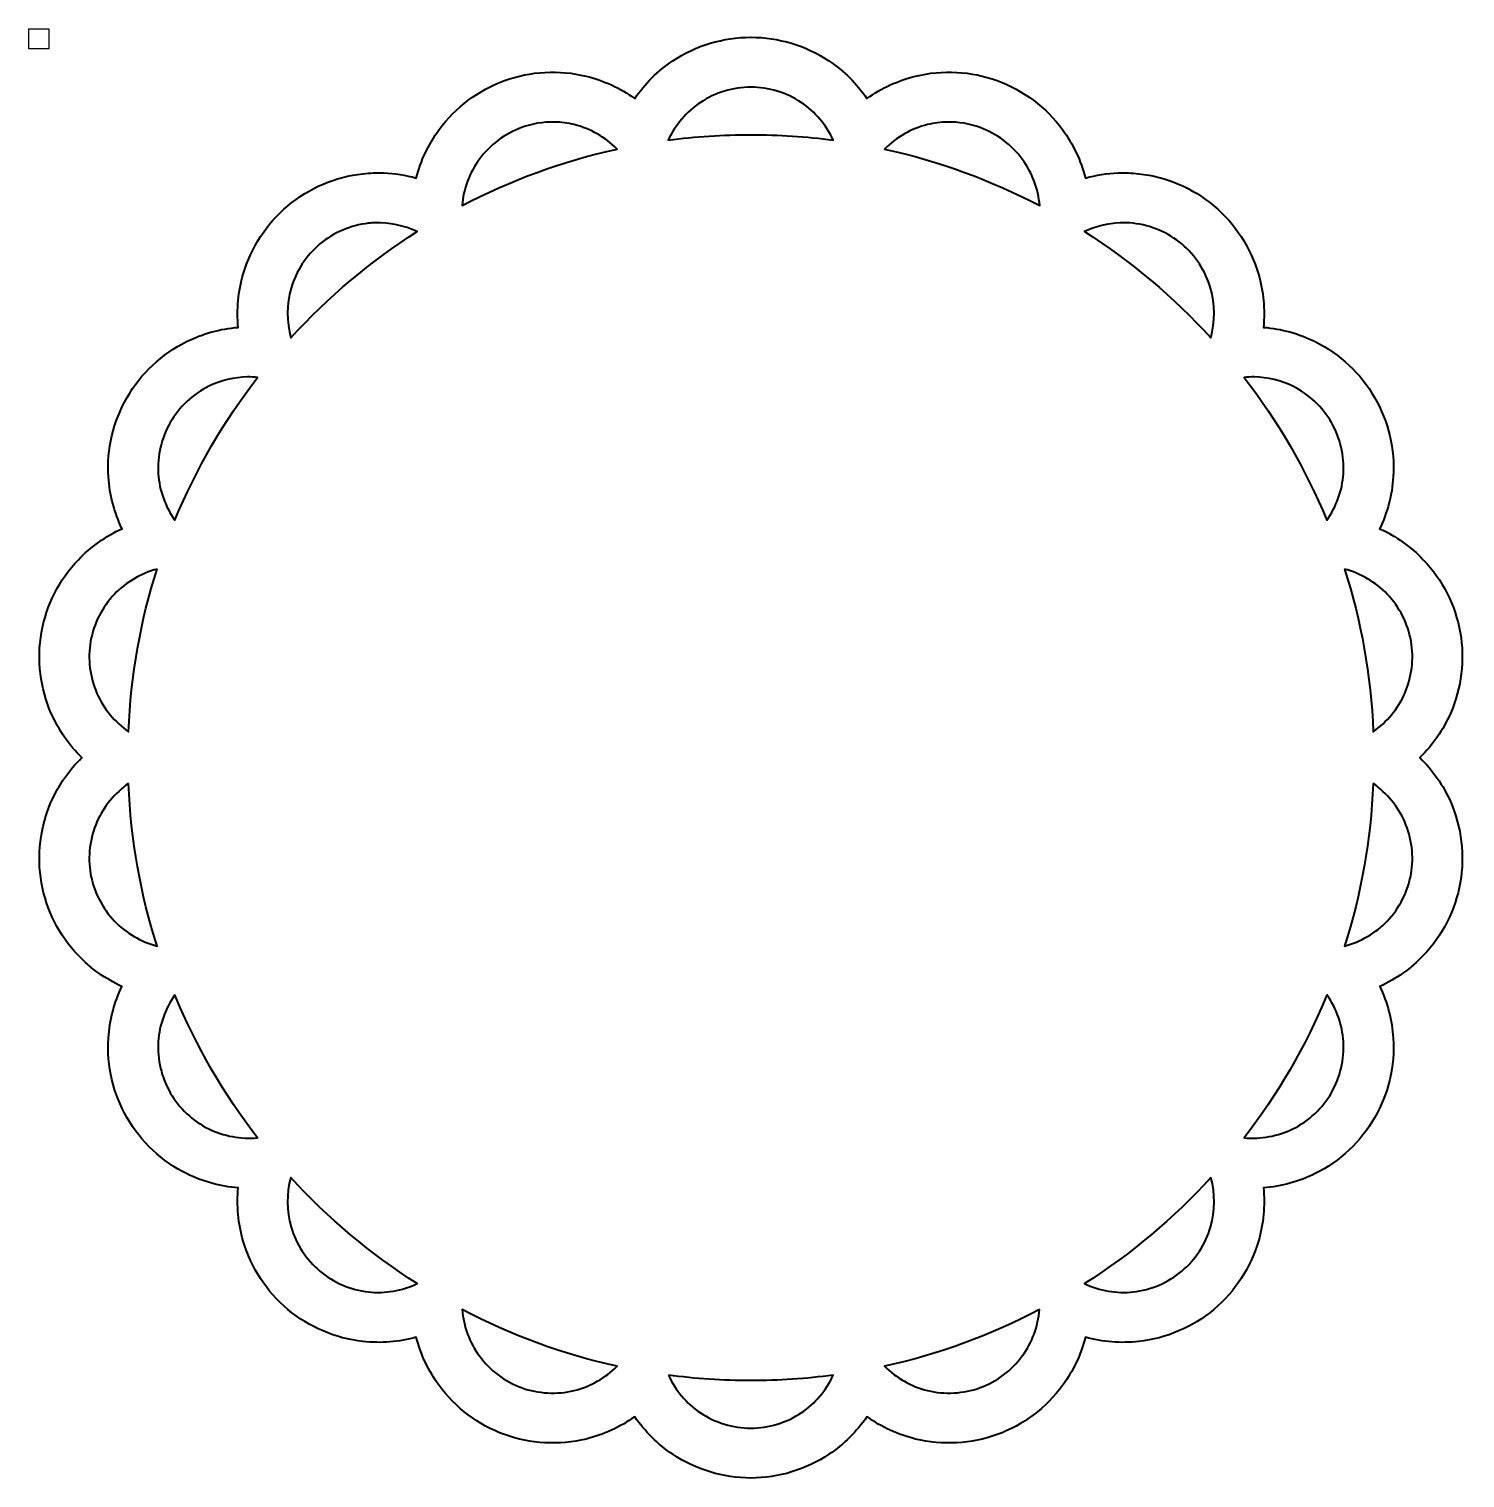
# Model space of a CAD drawing. Header units: centimetres. Extents: x -9.2 to 7.3, y -7.5 to 9.1.
import ezdxf

# ---------------------------------------------------------------- set-up
doc = ezdxf.new("R2010")
doc.units = ezdxf.units.CM
doc.header["$MEASUREMENT"] = 0
doc.header["$XCLIPFRAME"] = 0
doc.layers.add('Layer 1', color=7, linetype='Continuous')
picture_1 = doc.add_image_def('image1.jpg', size_in_pixel=(1171, 1186))

msp = doc.modelspace()

# ---------------------------------------------------------------- linework, layer by layer
at = {"layer": 'Layer 1', "lineweight": 40}
for points, knots in [([(-0.9165, 8.96139), (-1.23377, 8.96139), (-1.54584, 8.86722), (-1.80983, 8.69123), (-1.80983, 8.69123), (-1.98128, 8.57693), (-2.12843, 8.43032), (-2.24439, 8.26177), (-2.24439, 8.26177), (-2.41124, 8.3811), (-2.6006, 8.46776), (-2.80129, 8.51664), (-2.80129, 8.51664), (-2.95542, 8.55418), (-3.11429, 8.56864), (-3.27153, 8.55997), (-3.27153, 8.55997), (-3.42877, 8.5513), (-3.58505, 8.51992), (-3.73412, 8.46567), (-3.73412, 8.46567), (-4.03226, 8.35716), (-4.29302, 8.16062), (-4.48089, 7.90495), (-4.48089, 7.90495), (-4.60329, 7.73838), (-4.69241, 7.55049), (-4.74341, 7.35188), (-4.74341, 7.35188), (-4.8651, 7.38583), (-4.99064, 7.40575), (-5.1168, 7.4105), (-5.1168, 7.4105), (-5.19562, 7.41347), (-5.27372, 7.41031), (-5.35256, 7.40158), (-5.35256, 7.40158), (-5.66791, 7.36671), (-5.96843, 7.2385), (-6.21148, 7.03456), (-6.21148, 7.03456), (-6.45452, 6.83062), (-6.6334, 6.55788), (-6.7225, 6.25338), (-6.7225, 6.25338), (-6.78037, 6.0556), (-6.79839, 5.84814), (-6.77857, 5.64424), (-6.77857, 5.64424), (-6.98354, 5.62849), (-7.18438, 5.57284), (-7.36987, 5.48112), (-7.36987, 5.48112), (-7.65428, 5.3405), (-7.89174, 5.11743), (-8.05038, 4.84267), (-8.05038, 4.84267), (-8.20902, 4.5679), (-8.28362, 4.25067), (-8.2632, 3.93405), (-8.2632, 3.93405), (-8.24991, 3.7279), (-8.19638, 3.52652), (-8.10773, 3.34147), (-8.10773, 3.34147), (-8.29444, 3.25645), (-8.46472, 3.13643), (-8.60728, 2.9872), (-8.60728, 2.9872), (-8.82644, 2.75778), (-8.974, 2.4675), (-9.02909, 2.15504), (-9.02909, 2.15504), (-9.08418, 1.84259), (-9.04442, 1.51912), (-8.91695, 1.22858), (-8.91695, 1.22858), (-8.83385, 1.03917), (-8.71457, 0.86772), (-8.56778, 0.72393), (-8.56778, 0.72393), (-8.71429, 0.58027), (-8.83397, 0.40969), (-8.91695, 0.22056), (-8.91695, 0.22056), (-9.04443, -0.06998), (-9.08419, -0.39345), (-9.02909, -0.7059), (-9.02909, -0.7059), (-8.974, -1.01835), (-8.82644, -1.30991), (-8.60728, -1.53933), (-8.60728, -1.53933), (-8.46512, -1.68815), (-8.29511, -1.80772), (-8.10901, -1.89233), (-8.10901, -1.89233), (-8.19751, -2.07724), (-8.24993, -2.27896), (-8.26321, -2.48491), (-8.26321, -2.48491), (-8.28363, -2.80152), (-8.20903, -3.12004), (-8.05039, -3.3948), (-8.05039, -3.3948), (-7.89175, -3.66957), (-7.65429, -3.89263), (-7.36988, -4.03325), (-7.36988, -4.03325), (-7.18477, -4.12478), (-6.98323, -4.17948), (-6.77858, -4.19509), (-6.77858, -4.19509), (-6.7984, -4.39899), (-6.78038, -4.60646), (-6.72251, -4.80423), (-6.72251, -4.80423), (-6.63341, -5.10874), (-6.45454, -5.38147), (-6.21149, -5.58541), (-6.21149, -5.58541), (-5.96844, -5.78935), (-5.66792, -5.91755), (-5.35257, -5.95243), (-5.35257, -5.95243), (-5.14761, -5.97509), (-4.94066, -5.95767), (-4.74343, -5.90273), (-4.74343, -5.90273), (-4.69244, -6.10134), (-4.60331, -6.28923), (-4.48091, -6.4558), (-4.48091, -6.4558), (-4.29304, -6.71147), (-4.03227, -6.908), (-3.73414, -7.01652), (-3.73414, -7.01652), (-3.436, -7.12503), (-3.10957, -7.14258), (-2.80131, -7.06749), (-2.80131, -7.06749), (-2.60062, -7.0186), (-2.41127, -6.93195), (-2.24441, -6.81262), (-2.24441, -6.81262), (-2.12845, -6.98117), (-1.98131, -7.12778), (-1.80985, -7.24208), (-1.80985, -7.24208), (-1.54586, -7.41807), (-1.2338, -7.51352), (-0.91652, -7.51352), (-0.91652, -7.51352), (-0.59925, -7.51352), (-0.28718, -7.41807), (-0.02319, -7.24208), (-0.02319, -7.24208), (0.14826, -7.12778), (0.29541, -6.98117), (0.41137, -6.81262), (0.41137, -6.81262), (0.57822, -6.93195), (0.76758, -7.01861), (0.96827, -7.06749), (0.96827, -7.06749), (1.27653, -7.14258), (1.60296, -7.12503), (1.9011, -7.01652), (1.9011, -7.01652), (2.19924, -6.90801), (2.46, -6.71147), (2.64787, -6.4558), (2.64787, -6.4558), (2.77027, -6.28923), (2.85939, -6.10134), (2.91039, -5.90273), (2.91039, -5.90273), (3.10762, -5.95767), (3.31458, -5.97509), (3.51953, -5.95243), (3.51953, -5.95243), (3.83488, -5.91756), (4.1354, -5.78935), (4.37845, -5.58541), (4.37845, -5.58541), (4.62149, -5.38147), (4.80037, -5.10873), (4.88947, -4.80423), (4.88947, -4.80423), (4.94734, -4.60645), (4.96536, -4.39899), (4.94554, -4.19509), (4.94554, -4.19509), (5.1502, -4.17948), (5.35173, -4.12477), (5.53684, -4.03325), (5.53684, -4.03325), (5.82125, -3.89263), (6.05871, -3.66956), (6.21735, -3.3948), (6.21735, -3.3948), (6.37599, -3.12003), (6.45059, -2.80152), (6.43017, -2.48491), (6.43017, -2.48491), (6.41689, -2.27896), (6.36447, -2.07724), (6.27597, -1.89233), (6.27597, -1.89233), (6.46207, -1.80772), (6.63208, -1.68815), (6.77424, -1.53933), (6.77424, -1.53933), (6.9934, -1.30991), (7.14096, -1.01835), (7.19605, -0.7059), (7.19605, -0.7059), (7.25114, -0.39345), (7.21138, -0.06998), (7.08391, 0.22056), (7.08391, 0.22056), (7.00093, 0.40969), (6.88124, 0.58028), (6.73474, 0.72393), (6.73474, 0.72393), (6.88154, 0.86771), (7.00081, 1.03917), (7.08391, 1.22858), (7.08391, 1.22858), (7.21139, 1.51912), (7.25115, 1.84259), (7.19605, 2.15504), (7.19605, 2.15504), (7.14096, 2.46749), (6.9934, 2.75778), (6.77424, 2.9872), (6.77424, 2.9872), (6.63168, 3.13643), (6.4614, 3.25645), (6.27469, 3.34147), (6.27469, 3.34147), (6.36334, 3.52652), (6.41687, 3.7279), (6.43016, 3.93405), (6.43016, 3.93405), (6.45058, 4.25067), (6.37598, 4.5679), (6.21734, 4.84267), (6.21734, 4.84267), (6.0587, 5.11744), (5.82124, 5.3405), (5.53683, 5.48112), (5.53683, 5.48112), (5.35134, 5.57284), (5.1505, 5.62849), (4.94553, 5.64424), (4.94553, 5.64424), (4.96535, 5.84814), (4.94733, 6.05561), (4.88946, 6.25338), (4.88946, 6.25338), (4.80036, 6.55789), (4.62149, 6.83062), (4.37844, 7.03456), (4.37844, 7.03456), (4.1354, 7.2385), (3.83487, 7.3667), (3.51952, 7.40158), (3.51952, 7.40158), (3.44068, 7.4103), (3.36258, 7.41347), (3.28376, 7.4105), (3.28376, 7.4105), (3.1576, 7.40575), (3.03206, 7.38582), (2.91037, 7.35188), (2.91037, 7.35188), (2.85938, 7.55049), (2.77025, 7.73838), (2.64785, 7.90495), (2.64785, 7.90495), (2.45998, 8.16062), (2.19922, 8.35715), (1.90108, 8.46567), (1.90108, 8.46567), (1.75201, 8.51993), (1.59572, 8.55131), (1.43849, 8.55997), (1.43849, 8.55997), (1.28125, 8.56864), (1.12238, 8.55419), (0.96825, 8.51664), (0.96825, 8.51664), (0.76756, 8.46775), (0.57821, 8.3811), (0.41135, 8.26177), (0.41135, 8.26177), (0.29539, 8.43032), (0.14825, 8.57693), (-0.02321, 8.69123), (-0.02321, 8.69123), (-0.2872, 8.86722), (-0.59926, 8.96139), (-0.91654, 8.96139), (-0.91654, 8.96139), (-0.91654, 8.96139), (-0.9165, 8.96139), (-0.9165, 8.96139)], [0, 0, 0, 0, 0.01282051, 0.01282051, 0.01282051, 0.01282051, 0.02564103, 0.02564103, 0.02564103, 0.02564103, 0.03846154, 0.03846154, 0.03846154, 0.03846154, 0.05128205, 0.05128205, 0.05128205, 0.05128205, 0.06410256, 0.06410256, 0.06410256, 0.06410256, 0.07692308, 0.07692308, 0.07692308, 0.07692308, 0.08974359, 0.08974359, 0.08974359, 0.08974359, 0.1025641, 0.1025641, 0.1025641, 0.1025641, 0.11538462, 0.11538462, 0.11538462, 0.11538462, 0.12820513, 0.12820513, 0.12820513, 0.12820513, 0.14102564, 0.14102564, 0.14102564, 0.14102564, 0.15384615, 0.15384615, 0.15384615, 0.15384615, 0.16666667, 0.16666667, 0.16666667, 0.16666667, 0.17948718, 0.17948718, 0.17948718, 0.17948718, 0.19230769, 0.19230769, 0.19230769, 0.19230769, 0.20512821, 0.20512821, 0.20512821, 0.20512821, 0.21794872, 0.21794872, 0.21794872, 0.21794872, 0.23076923, 0.23076923, 0.23076923, 0.23076923, 0.24358974, 0.24358974, 0.24358974, 0.24358974, 0.25641026, 0.25641026, 0.25641026, 0.25641026, 0.26923077, 0.26923077, 0.26923077, 0.26923077, 0.28205128, 0.28205128, 0.28205128, 0.28205128, 0.29487179, 0.29487179, 0.29487179, 0.29487179, 0.30769231, 0.30769231, 0.30769231, 0.30769231, 0.32051282, 0.32051282, 0.32051282, 0.32051282, 0.33333333, 0.33333333, 0.33333333, 0.33333333, 0.34615385, 0.34615385, 0.34615385, 0.34615385, 0.35897436, 0.35897436, 0.35897436, 0.35897436, 0.37179487, 0.37179487, 0.37179487, 0.37179487, 0.38461538, 0.38461538, 0.38461538, 0.38461538, 0.3974359, 0.3974359, 0.3974359, 0.3974359, 0.41025641, 0.41025641, 0.41025641, 0.41025641, 0.42307692, 0.42307692, 0.42307692, 0.42307692, 0.43589744, 0.43589744, 0.43589744, 0.43589744, 0.44871795, 0.44871795, 0.44871795, 0.44871795, 0.46153846, 0.46153846, 0.46153846, 0.46153846, 0.47435897, 0.47435897, 0.47435897, 0.47435897, 0.48717949, 0.48717949, 0.48717949, 0.48717949, 0.5, 0.5, 0.5, 0.5, 0.51282051, 0.51282051, 0.51282051, 0.51282051, 0.52564103, 0.52564103, 0.52564103, 0.52564103, 0.53846154, 0.53846154, 0.53846154, 0.53846154, 0.55128205, 0.55128205, 0.55128205, 0.55128205, 0.56410256, 0.56410256, 0.56410256, 0.56410256, 0.57692308, 0.57692308, 0.57692308, 0.57692308, 0.58974359, 0.58974359, 0.58974359, 0.58974359, 0.6025641, 0.6025641, 0.6025641, 0.6025641, 0.61538462, 0.61538462, 0.61538462, 0.61538462, 0.62820513, 0.62820513, 0.62820513, 0.62820513, 0.64102564, 0.64102564, 0.64102564, 0.64102564, 0.65384615, 0.65384615, 0.65384615, 0.65384615, 0.66666667, 0.66666667, 0.66666667, 0.66666667, 0.67948718, 0.67948718, 0.67948718, 0.67948718, 0.69230769, 0.69230769, 0.69230769, 0.69230769, 0.70512821, 0.70512821, 0.70512821, 0.70512821, 0.71794872, 0.71794872, 0.71794872, 0.71794872, 0.73076923, 0.73076923, 0.73076923, 0.73076923, 0.74358974, 0.74358974, 0.74358974, 0.74358974, 0.75641026, 0.75641026, 0.75641026, 0.75641026, 0.76923077, 0.76923077, 0.76923077, 0.76923077, 0.78205128, 0.78205128, 0.78205128, 0.78205128, 0.79487179, 0.79487179, 0.79487179, 0.79487179, 0.80769231, 0.80769231, 0.80769231, 0.80769231, 0.82051282, 0.82051282, 0.82051282, 0.82051282, 0.83333333, 0.83333333, 0.83333333, 0.83333333, 0.84615385, 0.84615385, 0.84615385, 0.84615385, 0.85897436, 0.85897436, 0.85897436, 0.85897436, 0.87179487, 0.87179487, 0.87179487, 0.87179487, 0.88461538, 0.88461538, 0.88461538, 0.88461538, 0.8974359, 0.8974359, 0.8974359, 0.8974359, 0.91025641, 0.91025641, 0.91025641, 0.91025641, 0.92307692, 0.92307692, 0.92307692, 0.92307692, 0.93589744, 0.93589744, 0.93589744, 0.93589744, 0.94871795, 0.94871795, 0.94871795, 0.94871795, 0.96153846, 0.96153846, 0.96153846, 0.96153846, 0.97435897, 0.97435897, 0.97435897, 0.97435897, 1, 1, 1, 1]), ([(-0.9165, 8.39048), (-0.71424, 8.39048), (-0.50751, 8.32809), (-0.33922, 8.21589), (-0.33922, 8.21589), (-0.18152, 8.11076), (-0.05317, 7.95757), (0.02652, 7.78516), (0.02652, 7.78516), (-0.28223, 7.82611), (-0.59667, 7.8476), (-0.91651, 7.8476), (-0.91651, 7.8476), (-1.23678, 7.8476), (-1.55166, 7.82622), (-1.86081, 7.78516), (-1.86081, 7.78516), (-1.78114, 7.95777), (-1.65164, 8.11066), (-1.49379, 8.21589), (-1.49379, 8.21589), (-1.3255, 8.32808), (-1.11877, 8.39048), (-0.91651, 8.39048), (-0.91651, 8.39048), (-0.91651, 8.39048), (-0.9165, 8.39048), (-0.9165, 8.39048)], [0, 0, 0, 0, 0.125, 0.125, 0.125, 0.125, 0.25, 0.25, 0.25, 0.25, 0.375, 0.375, 0.375, 0.375, 0.5, 0.5, 0.5, 0.5, 0.625, 0.625, 0.625, 0.625, 0.75, 0.75, 0.75, 0.75, 1, 1, 1, 1]), ([(-3.1632, 7.9916), (-3.08639, 7.99031), (-3.01006, 7.98024), (-2.93636, 7.96229), (-2.93636, 7.96229), (-2.75271, 7.91756), (-2.57948, 7.8175), (-2.44573, 7.68321), (-2.44573, 7.68321), (-3.07183, 7.54599), (-3.66688, 7.32602), (-4.21964, 7.03584), (-4.21964, 7.03584), (-4.20375, 7.22549), (-4.13326, 7.41426), (-4.02084, 7.56725), (-4.02084, 7.56725), (-3.90107, 7.73024), (-3.72919, 7.85999), (-3.53913, 7.92917), (-3.53913, 7.92917), (-3.42034, 7.97241), (-3.29121, 7.99376), (-3.16319, 7.99161), (-3.16319, 7.99161), (-3.16319, 7.99161), (-3.1632, 7.9916), (-3.1632, 7.9916)], [0, 0, 0, 0, 0.125, 0.125, 0.125, 0.125, 0.25, 0.25, 0.25, 0.25, 0.375, 0.375, 0.375, 0.375, 0.5, 0.5, 0.5, 0.5, 0.625, 0.625, 0.625, 0.625, 0.75, 0.75, 0.75, 0.75, 1, 1, 1, 1]), ([(1.33019, 7.9916), (1.45821, 7.99374), (1.58734, 7.97239), (1.70613, 7.92916), (1.70613, 7.92916), (1.89619, 7.85998), (2.06807, 7.73023), (2.18784, 7.56724), (2.18784, 7.56724), (2.30026, 7.41425), (2.37075, 7.22548), (2.38664, 7.03583), (2.38664, 7.03583), (1.83388, 7.32602), (1.23883, 7.54599), (0.61273, 7.6832), (0.61273, 7.6832), (0.74647, 7.81749), (0.91971, 7.91755), (1.10336, 7.96228), (1.10336, 7.96228), (1.17705, 7.98023), (1.25338, 7.9903), (1.3302, 7.99159), (1.3302, 7.99159), (1.3302, 7.99159), (1.33019, 7.9916), (1.33019, 7.9916)], [0, 0, 0, 0, 0.125, 0.125, 0.125, 0.125, 0.25, 0.25, 0.25, 0.25, 0.375, 0.375, 0.375, 0.375, 0.5, 0.5, 0.5, 0.5, 0.625, 0.625, 0.625, 0.625, 0.75, 0.75, 0.75, 0.75, 1, 1, 1, 1]), ([(-5.21492, 6.83958), (-5.04982, 6.84511), (-4.88107, 6.80915), (-4.73194, 6.73891), (-4.73194, 6.73891), (-5.26629, 6.39899), (-5.75184, 5.99011), (-6.17706, 5.52445), (-6.17706, 5.52445), (-6.22768, 5.70862), (-6.22802, 5.90994), (-6.17451, 6.09281), (-6.17451, 6.09281), (-6.11771, 6.28693), (-5.99939, 6.46745), (-5.84445, 6.59746), (-5.84445, 6.59746), (-5.68951, 6.72747), (-5.49114, 6.81226), (-5.2901, 6.83449), (-5.2901, 6.83449), (-5.26497, 6.83727), (-5.2403, 6.83874), (-5.21491, 6.83959), (-5.21491, 6.83959), (-5.21491, 6.83959), (-5.21492, 6.83958), (-5.21492, 6.83958)], [0, 0, 0, 0, 0.125, 0.125, 0.125, 0.125, 0.25, 0.25, 0.25, 0.25, 0.375, 0.375, 0.375, 0.375, 0.5, 0.5, 0.5, 0.5, 0.625, 0.625, 0.625, 0.625, 0.75, 0.75, 0.75, 0.75, 1, 1, 1, 1]), ([(3.30545, 6.83958), (3.3564, 6.84166), (3.40684, 6.84004), (3.4571, 6.83448), (3.4571, 6.83448), (3.65813, 6.81225), (3.85651, 6.72746), (4.01145, 6.59745), (4.01145, 6.59745), (4.16639, 6.46744), (4.28471, 6.28692), (4.34151, 6.0928), (4.34151, 6.0928), (4.39502, 5.90993), (4.39467, 5.70861), (4.34406, 5.52444), (4.34406, 5.52444), (3.91884, 5.99011), (3.43328, 6.39899), (2.89894, 6.7389), (2.89894, 6.7389), (3.02514, 6.79835), (3.16527, 6.83384), (3.30546, 6.83957), (3.30546, 6.83957), (3.30546, 6.83957), (3.30545, 6.83958), (3.30545, 6.83958)], [0, 0, 0, 0, 0.125, 0.125, 0.125, 0.125, 0.25, 0.25, 0.25, 0.25, 0.375, 0.375, 0.375, 0.375, 0.5, 0.5, 0.5, 0.5, 0.625, 0.625, 0.625, 0.625, 0.75, 0.75, 0.75, 0.75, 1, 1, 1, 1]), ([(-6.67406, 5.07714), (-6.63479, 5.07799), (-6.59573, 5.0757), (-6.55682, 5.07204), (-6.55682, 5.07204), (-6.94063, 4.57513), (-7.26059, 4.02674), (-7.50367, 3.43831), (-7.50367, 3.43831), (-7.61304, 3.59359), (-7.68136, 3.78194), (-7.69355, 3.97099), (-7.69355, 3.97099), (-7.70657, 4.17283), (-7.65705, 4.38203), (-7.55592, 4.5572), (-7.55592, 4.5572), (-7.45479, 4.73236), (-7.29757, 4.88045), (-7.11627, 4.97009), (-7.11627, 4.97009), (-6.98029, 5.03733), (-6.8268, 5.07384), (-6.67407, 5.07714), (-6.67407, 5.07714), (-6.67407, 5.07714), (-6.67406, 5.07714), (-6.67406, 5.07714)], [0, 0, 0, 0, 0.125, 0.125, 0.125, 0.125, 0.25, 0.25, 0.25, 0.25, 0.375, 0.375, 0.375, 0.375, 0.5, 0.5, 0.5, 0.5, 0.625, 0.625, 0.625, 0.625, 0.75, 0.75, 0.75, 0.75, 1, 1, 1, 1]), ([(4.84105, 5.07714), (4.99378, 5.07385), (5.14727, 5.03733), (5.28325, 4.97009), (5.28325, 4.97009), (5.46456, 4.88044), (5.62177, 4.73236), (5.7229, 4.5572), (5.7229, 4.5572), (5.82403, 4.38204), (5.87355, 4.17284), (5.86053, 3.97099), (5.86053, 3.97099), (5.84834, 3.78194), (5.78002, 3.59359), (5.67065, 3.43831), (5.67065, 3.43831), (5.42757, 4.02674), (5.10761, 4.57513), (4.7238, 5.07204), (4.7238, 5.07204), (4.76271, 5.07569), (4.80177, 5.07798), (4.84104, 5.07714), (4.84104, 5.07714), (4.84104, 5.07714), (4.84105, 5.07714), (4.84105, 5.07714)], [0, 0, 0, 0, 0.125, 0.125, 0.125, 0.125, 0.25, 0.25, 0.25, 0.25, 0.375, 0.375, 0.375, 0.375, 0.5, 0.5, 0.5, 0.5, 0.625, 0.625, 0.625, 0.625, 0.75, 0.75, 0.75, 0.75, 1, 1, 1, 1]), ([(-7.70756, 2.88015), (-7.89517, 2.2899), (-8.00721, 1.66632), (-8.0338, 1.02086), (-8.0338, 1.02086), (-8.19, 1.12947), (-8.31819, 1.28417), (-8.39444, 1.45797), (-8.39444, 1.45797), (-8.47571, 1.64319), (-8.5022, 1.85646), (-8.46708, 2.05564), (-8.46708, 2.05564), (-8.43196, 2.25483), (-8.33408, 2.44717), (-8.19437, 2.59342), (-8.19437, 2.59342), (-8.06371, 2.7302), (-7.89086, 2.83136), (-7.70756, 2.88015)], [0, 0, 0, 0, 0.16666667, 0.16666667, 0.16666667, 0.16666667, 0.33333333, 0.33333333, 0.33333333, 0.33333333, 0.5, 0.5, 0.5, 0.5, 0.66666667, 0.66666667, 0.66666667, 0.66666667, 1, 1, 1, 1]), ([(5.87456, 2.88015), (6.05785, 2.83136), (6.2307, 2.7302), (6.36137, 2.59342), (6.36137, 2.59342), (6.50108, 2.44717), (6.59896, 2.25483), (6.63408, 2.05564), (6.63408, 2.05564), (6.6692, 1.85645), (6.64271, 1.64318), (6.56144, 1.45797), (6.56144, 1.45797), (6.48532, 1.28449), (6.35788, 1.12944), (6.20207, 1.02086), (6.20207, 1.02086), (6.17549, 1.66634), (6.06217, 2.28989), (5.87456, 2.88015)], [0, 0, 0, 0, 0.16666667, 0.16666667, 0.16666667, 0.16666667, 0.33333333, 0.33333333, 0.33333333, 0.33333333, 0.5, 0.5, 0.5, 0.5, 0.66666667, 0.66666667, 0.66666667, 0.66666667, 1, 1, 1, 1]), ([(-8.0338, 0.42828), (-8.00733, -0.21721), (-7.89508, -0.84071), (-7.70756, -1.43101), (-7.70756, -1.43101), (-7.89085, -1.38222), (-8.0637, -1.28106), (-8.19437, -1.14428), (-8.19437, -1.14428), (-8.33408, -0.99803), (-8.43196, -0.80569), (-8.46708, -0.6065), (-8.46708, -0.6065), (-8.5022, -0.40731), (-8.47571, -0.19404), (-8.39444, -0.00883), (-8.39444, -0.00883), (-8.31818, 0.16497), (-8.19, 0.31967), (-8.0338, 0.42828)], [0, 0, 0, 0, 0.16666667, 0.16666667, 0.16666667, 0.16666667, 0.33333333, 0.33333333, 0.33333333, 0.33333333, 0.5, 0.5, 0.5, 0.5, 0.66666667, 0.66666667, 0.66666667, 0.66666667, 1, 1, 1, 1]), ([(6.20079, 0.42828), (6.35699, 0.31967), (6.48518, 0.16497), (6.56143, -0.00883), (6.56143, -0.00883), (6.6427, -0.19405), (6.66919, -0.40732), (6.63407, -0.6065), (6.63407, -0.6065), (6.59895, -0.80569), (6.50107, -0.99803), (6.36136, -1.14428), (6.36136, -1.14428), (6.2307, -1.28106), (6.05785, -1.38222), (5.87455, -1.43101), (5.87455, -1.43101), (6.06206, -0.84072), (6.17431, -0.21721), (6.20079, 0.42828)], [0, 0, 0, 0, 0.16666667, 0.16666667, 0.16666667, 0.16666667, 0.33333333, 0.33333333, 0.33333333, 0.33333333, 0.5, 0.5, 0.5, 0.5, 0.66666667, 0.66666667, 0.66666667, 0.66666667, 1, 1, 1, 1]), ([(-7.50366, -1.98918), (-7.26076, -2.57746), (-6.94165, -3.12606), (-6.55809, -3.62291), (-6.55809, -3.62291), (-6.74792, -3.6405), (-6.94569, -3.6053), (-7.11626, -3.52096), (-7.11626, -3.52096), (-7.29757, -3.43131), (-7.45478, -3.2845), (-7.55591, -3.10934), (-7.55591, -3.10934), (-7.65704, -2.93418), (-7.70656, -2.7237), (-7.69354, -2.52186), (-7.69354, -2.52186), (-7.68135, -2.33281), (-7.61303, -2.14446), (-7.50366, -1.98918)], [0, 0, 0, 0, 0.16666667, 0.16666667, 0.16666667, 0.16666667, 0.33333333, 0.33333333, 0.33333333, 0.33333333, 0.5, 0.5, 0.5, 0.5, 0.66666667, 0.66666667, 0.66666667, 0.66666667, 1, 1, 1, 1]), ([(5.67193, -1.98918), (5.78105, -2.14435), (5.84836, -2.33305), (5.86054, -2.52186), (5.86054, -2.52186), (5.87356, -2.7237), (5.82404, -2.93418), (5.72291, -3.10934), (5.72291, -3.10934), (5.62178, -3.2845), (5.46456, -3.43131), (5.28326, -3.52096), (5.28326, -3.52096), (5.1127, -3.6053), (4.91492, -3.6405), (4.72509, -3.62291), (4.72509, -3.62291), (5.10875, -3.12594), (5.42901, -2.57763), (5.67194, -1.98918), (5.67194, -1.98918), (5.67194, -1.98918), (5.67193, -1.98918), (5.67193, -1.98918)], [0, 0, 0, 0, 0.14285714, 0.14285714, 0.14285714, 0.14285714, 0.28571429, 0.28571429, 0.28571429, 0.28571429, 0.42857143, 0.42857143, 0.42857143, 0.42857143, 0.57142857, 0.57142857, 0.57142857, 0.57142857, 0.71428571, 0.71428571, 0.71428571, 0.71428571, 1, 1, 1, 1]), ([(-6.17833, -4.07658), (-5.75297, -4.54251), (-5.26653, -4.95097), (-4.73193, -5.29104), (-4.73193, -5.29104), (-4.90399, -5.37195), (-5.10154, -5.40619), (-5.2901, -5.38534), (-5.2901, -5.38534), (-5.49113, -5.36311), (-5.68951, -5.27832), (-5.84445, -5.14831), (-5.84445, -5.14831), (-5.99939, -5.0183), (-6.11771, -4.83778), (-6.17451, -4.64366), (-6.17451, -4.64366), (-6.22787, -4.46128), (-6.22853, -4.26034), (-6.17833, -4.07657), (-6.17833, -4.07657), (-6.17833, -4.07657), (-6.17833, -4.07658), (-6.17833, -4.07658)], [0, 0, 0, 0, 0.14285714, 0.14285714, 0.14285714, 0.14285714, 0.28571429, 0.28571429, 0.28571429, 0.28571429, 0.42857143, 0.42857143, 0.42857143, 0.42857143, 0.57142857, 0.57142857, 0.57142857, 0.57142857, 0.71428571, 0.71428571, 0.71428571, 0.71428571, 1, 1, 1, 1]), ([(4.34532, -4.07658), (4.39552, -4.26035), (4.39486, -4.46129), (4.3415, -4.64367), (4.3415, -4.64367), (4.2847, -4.83779), (4.16638, -5.01831), (4.01144, -5.14832), (4.01144, -5.14832), (3.8565, -5.27833), (3.65813, -5.36312), (3.45709, -5.38535), (3.45709, -5.38535), (3.26853, -5.4062), (3.07099, -5.37196), (2.89892, -5.29105), (2.89892, -5.29105), (3.43351, -4.95098), (3.91996, -4.54252), (4.34532, -4.07659), (4.34532, -4.07659), (4.34532, -4.07659), (4.34532, -4.07658), (4.34532, -4.07658)], [0, 0, 0, 0, 0.14285714, 0.14285714, 0.14285714, 0.14285714, 0.28571429, 0.28571429, 0.28571429, 0.28571429, 0.42857143, 0.42857143, 0.42857143, 0.42857143, 0.57142857, 0.57142857, 0.57142857, 0.57142857, 0.71428571, 0.71428571, 0.71428571, 0.71428571, 1, 1, 1, 1]), ([(-4.21837, -5.58796), (-3.6659, -5.87789), (-3.07145, -6.0982), (-2.44574, -6.23533), (-2.44574, -6.23533), (-2.57948, -6.36948), (-2.75272, -6.46841), (-2.93637, -6.51314), (-2.93637, -6.51314), (-3.13288, -6.56101), (-3.34908, -6.54918), (-3.53914, -6.48001), (-3.53914, -6.48001), (-3.7292, -6.41083), (-3.90108, -6.28108), (-4.02085, -6.11809), (-4.02085, -6.11809), (-4.133, -5.96548), (-4.20226, -5.77714), (-4.21838, -5.58796), (-4.21838, -5.58796), (-4.21838, -5.58796), (-4.21837, -5.58796), (-4.21837, -5.58796)], [0, 0, 0, 0, 0.14285714, 0.14285714, 0.14285714, 0.14285714, 0.28571429, 0.28571429, 0.28571429, 0.28571429, 0.42857143, 0.42857143, 0.42857143, 0.42857143, 0.57142857, 0.57142857, 0.57142857, 0.57142857, 0.71428571, 0.71428571, 0.71428571, 0.71428571, 1, 1, 1, 1]), ([(2.38536, -5.58796), (2.36924, -5.77714), (2.29998, -5.96548), (2.18783, -6.11809), (2.18783, -6.11809), (2.06806, -6.28108), (1.89618, -6.41083), (1.70612, -6.48001), (1.70612, -6.48001), (1.51606, -6.54919), (1.29986, -6.56101), (1.10335, -6.51314), (1.10335, -6.51314), (0.9197, -6.46841), (0.74647, -6.36948), (0.61272, -6.23533), (0.61272, -6.23533), (1.23844, -6.0982), (1.83288, -5.87788), (2.38535, -5.58796), (2.38535, -5.58796), (2.38535, -5.58796), (2.38536, -5.58796), (2.38536, -5.58796)], [0, 0, 0, 0, 0.14285714, 0.14285714, 0.14285714, 0.14285714, 0.28571429, 0.28571429, 0.28571429, 0.28571429, 0.42857143, 0.42857143, 0.42857143, 0.42857143, 0.57142857, 0.57142857, 0.57142857, 0.57142857, 0.71428571, 0.71428571, 0.71428571, 0.71428571, 1, 1, 1, 1]), ([(-1.85953, -6.33729), (-1.55078, -6.37824), (-1.23634, -6.39973), (-0.9165, -6.39973), (-0.9165, -6.39973), (-0.59666, -6.39973), (-0.28222, -6.37824), (0.02653, -6.33729), (0.02653, -6.33729), (-0.0532, -6.50942), (-0.18183, -6.66311), (-0.33921, -6.76802), (-0.33921, -6.76802), (-0.5075, -6.88021), (-0.71423, -6.94261), (-0.91649, -6.94261), (-0.91649, -6.94261), (-1.11875, -6.94261), (-1.32548, -6.88022), (-1.49377, -6.76802), (-1.49377, -6.76802), (-1.65115, -6.6631), (-1.77978, -6.50941), (-1.85951, -6.33729), (-1.85951, -6.33729), (-1.85951, -6.33729), (-1.85953, -6.33729), (-1.85953, -6.33729)], [0, 0, 0, 0, 0.125, 0.125, 0.125, 0.125, 0.25, 0.25, 0.25, 0.25, 0.375, 0.375, 0.375, 0.375, 0.5, 0.5, 0.5, 0.5, 0.625, 0.625, 0.625, 0.625, 0.75, 0.75, 0.75, 0.75, 1, 1, 1, 1])]:
    msp.add_open_spline(points, degree=3, knots=knots, dxfattribs=at)

# ---------------------------------------------------------------- pictures from other files: only their frames are drawn
at = {"layer": 'Layer 1', "color": 0}
image = msp.add_image(picture_1, insert=(-9.05328, -7.51352), size_in_units=(16.26389, 16.47222), dxfattribs=at)
image.set_boundary_path([(-9.0533, -7.5135), (7.2202, 8.9614)])
image.dxf.flags = 3

doc.saveas('drawing.dxf')
